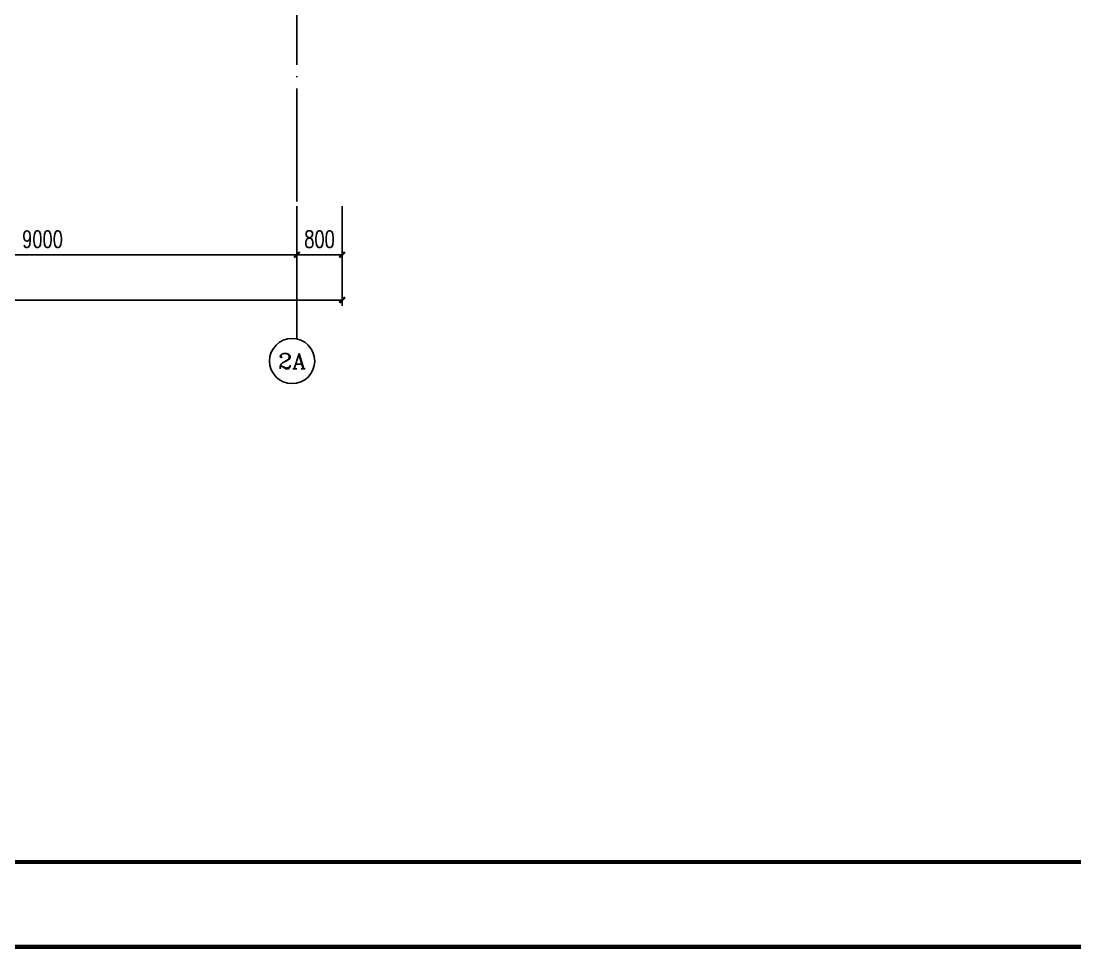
# Model space of a CAD drawing. Extents: x -1396510 to 1250330, y -1892470 to 1623980.
# Drawn here: x 397096 to 415739, y -816618 to -800206 of the extents above; entities that cross this region are included whole.
import ezdxf
from ezdxf.enums import TextEntityAlignment as Align

# ---------------------------------------------------------------- set-up
doc = ezdxf.new("R2010")
doc.units = 0
doc.header["$LTSCALE"] = 1000
doc.header["$MEASUREMENT"] = 0
doc.linetypes.add('DOTE', pattern=[2.4200000000000004, 2, -0.2, 0.02, -0.2])
doc.layers.get('Defpoints').update_dxf_attribs({"color": 210})
for name, color, linetype in [('0-cxFrame', 155, 'Continuous'), ('A-AXIS-D', 1, 'Continuous'), ('A-AXIS-DOTE', 14, 'DOTE')]:
    doc.layers.add(name, color=color, linetype=linetype)
doc.layers.add('0-cxText', color=131, linetype='Continuous', lineweight=25)
doc.layers.add('A-云线2', color=3, linetype='Continuous', plot=False)
doc.styles.add('_TCH_AXIS', font='COMPLEX', dxfattribs={"bigfont": 'GBCBIG'})
doc.styles.add('_TCH_DIM_T3', font='SIMPLEX', dxfattribs={"width": 0.7058823529411765, "bigfont": 'GBCBIG'})
doc.styles.add('cx_tuming', font='simhei.ttf')
doc.styles.add('cx_tuqian1', font='')
doc.styles.add('黑体', font='simhei.ttf', dxfattribs={"height": 12})
doc.styles.get('cx_tuqian1').set_extended_font_data('SimSun')
doc.dimstyles.new('_TCH_ARCH&&100', dxfattribs={"dimtxt": 297.5, "dimasz": 100, "dimexe": 100, "dimexo": 100, "dimgap": 126.25, "dimtad": 1, "dimdec": 0, "dimzin": 0, "dimdsep": 46, "dimtxsty": '_TCH_DIM_T3', "dimblk": 'ARCHTICK', "dimcen": 0.09, "dimclrt": 7, "dimazin": 2, "dimtfac": 1, "dimtdec": 0, "dimtix": 1, "dimtmove": 2, "dimatfit": 3, "dimfxl": 0, "dimtolj": 1, "dimtzin": 0, "dimarcsym": 0})

# ---------------------------------------------------------------- blocks, each defined once
blk = doc.blocks.new('_ArchTick')
at = {"color": 0, "linetype": 'ByBlock', "const_width": 0.4}
blk.add_lwpolyline([(-0.5, -0.5), (0.5, 0.5)], dxfattribs=at)
blk = doc.blocks.new('*D5763')
at = {"layer": 'A-AXIS-D', "color": 0, "lineweight": -2, "transparency": 16777216}
for p, q in [((147300.0000002569, -86849.99999618344), (147300.0000002569, -87809.99999971414)), ((156300.0000002569, -86849.99999618344), (156300.0000002569, -87809.99999971414)), ((147300.0000002569, -87709.99999971414), (156300.0000002569, -87709.99999971414))]:
    blk.add_line(p, q, dxfattribs=at)
at = {"layer": 'Defpoints', "color": 0, "transparency": 16777216}
for p in [(147300.0000002569, -86749.99999618344), (156300.0000002569, -86749.99999618344), (156300.0000002569, -87709.99999971414)]:
    blk.add_point(p, dxfattribs=at)
at = {"layer": 'A-AXIS-D', "color": 0, "lineweight": -2, "transparency": 16777216, "xscale": 100, "yscale": 100, "zscale": 100, "rotation": 180}
blk.add_blockref('_ArchTick', (147300.0000002569, -87709.99999971414), dxfattribs=at)
at = {"layer": 'A-AXIS-D', "color": 0, "lineweight": -2, "transparency": 16777216, "xscale": 100, "yscale": 100, "zscale": 100}
blk.add_blockref('_ArchTick', (156300.0000002569, -87709.99999971414), dxfattribs=at)
at = {"layer": 'A-AXIS-D', "color": 7, "transparency": 16777216, "insert": (151800.0000002569, -87434.99999971414), "char_height": 297.5, "attachment_point": 5, "style": '_TCH_DIM_T3'}
blk.add_mtext('\\A1;9000', dxfattribs=at)
blk = doc.blocks.new('*D5764')
at = {"layer": 'A-AXIS-D', "color": 0, "lineweight": -2, "transparency": 16777216}
for p, q in [((156300.0000002569, -86849.99999618344), (156300.0000002569, -87809.99999971414)), ((157100.0000036263, -86849.99999618344), (157100.0000036263, -87809.99999971414)), ((156300.0000002569, -87709.99999971414), (157100.0000036263, -87709.99999971414))]:
    blk.add_line(p, q, dxfattribs=at)
at = {"layer": 'Defpoints', "color": 0, "transparency": 16777216}
for p in [(156300.0000002569, -86749.99999618344), (157100.0000036263, -86749.99999618344), (157100.0000036263, -87709.99999971414)]:
    blk.add_point(p, dxfattribs=at)
at = {"layer": 'A-AXIS-D', "color": 0, "lineweight": -2, "transparency": 16777216, "xscale": 100, "yscale": 100, "zscale": 100, "rotation": 180}
blk.add_blockref('_ArchTick', (156300.0000002569, -87709.99999971414), dxfattribs=at)
at = {"layer": 'A-AXIS-D', "color": 0, "lineweight": -2, "transparency": 16777216, "xscale": 100, "yscale": 100, "zscale": 100}
blk.add_blockref('_ArchTick', (157100.0000036263, -87709.99999971414), dxfattribs=at)
at = {"layer": 'A-AXIS-D', "color": 7, "transparency": 16777216, "insert": (156700.0000019416, -87434.99999971414), "char_height": 297.5, "attachment_point": 5, "style": '_TCH_DIM_T3'}
blk.add_mtext('\\A1;800', dxfattribs=at)
blk = doc.blocks.new('*D5765')
at = {"layer": 'A-AXIS-D', "color": 0, "lineweight": -2, "transparency": 16777216}
for p, q in [((-899.999830644985, -86949.99999618344), (-899.9998306449851, -88609.99999971414)), ((157100.0000036263, -86949.99999618344), (157100.0000036263, -88609.99999971414)), ((-899.9998306449851, -88509.99999971414), (157100.0000036263, -88509.99999971414))]:
    blk.add_line(p, q, dxfattribs=at)
at = {"layer": 'Defpoints', "color": 0, "transparency": 16777216}
for p in [(-899.999830644985, -86849.99999618344), (157100.0000036263, -86849.99999618344), (157100.0000036263, -88509.99999971414)]:
    blk.add_point(p, dxfattribs=at)
at = {"layer": 'A-AXIS-D', "color": 0, "lineweight": -2, "transparency": 16777216, "xscale": 100, "yscale": 100, "zscale": 100, "rotation": 180}
blk.add_blockref('_ArchTick', (-899.9998306449851, -88509.99999971414), dxfattribs=at)
at = {"layer": 'A-AXIS-D', "color": 0, "lineweight": -2, "transparency": 16777216, "xscale": 100, "yscale": 100, "zscale": 100}
blk.add_blockref('_ArchTick', (157100.0000036263, -88509.99999971414), dxfattribs=at)
at = {"layer": 'A-AXIS-D', "color": 7, "transparency": 16777216, "insert": (78100.00008649068, -88234.99999971414), "char_height": 297.5, "attachment_point": 5, "style": '_TCH_DIM_T3'}
blk.add_mtext('\\A1;158000', dxfattribs=at)
blk = doc.blocks.new('TK22.A0+1 L(Dragon)')
at = {"layer": '0-cxFrame', "color": 7, "const_width": 0.5}
blk.add_lwpolyline([(0, 0), (-1485, 0), (-1485, 841), (0, 841)], close=True, dxfattribs=at)
at = {"layer": '0-cxFrame', "const_width": 0.5}
blk.add_lwpolyline([(-80, 10), (-1465, 10), (-1465, 831), (-80, 831)], close=True, dxfattribs=at)
at = {"style": '黑体', "flags": 4}
blk.add_attdef('图幅', text='', height=3.3, dxfattribs=at).set_placement((-40, 3), align=Align.RIGHT)
at = {"layer": '0-cxText', "flags": 4}
for tag, height, style, p in [('建设单位', 3.5, 'cx_tuming', (-45, 240)), ('项目名称', 3.5, 'cx_tuming', (-45, 210)), ('子项名称', 3.5, 'cx_tuming', (-45, 180)), ('工程编号', 3.3, 'cx_tuqian1', (-35, 165)), ('图名1', 3.5, 'cx_tuming', (-45, 87)), ('图名2', 3.5, 'cx_tuming', (-45, 79)), ('图名3', 3.5, 'cx_tuming', (-45, 71)), ('出图日期', 3.3, 'cx_tuqian1', (-39, 60)), ('专业', 3.3, 'cx_tuqian1', (-55, 52)), ('版次', 3.3, 'cx_tuqian1', (-20, 44)), ('图号', 3.3, 'cx_tuqian1', (-55, 44))]:
    blk.add_attdef(tag, text='', height=height, dxfattribs=dict(at, style=style)).set_placement(p, align=Align.MIDDLE)
at = {"layer": 'Defpoints', "color": 6, "flags": 4}
for tag, height, style, p in [('tufu', 3.3, '黑体', (-12, 12)), ('dwfname', 4, 'cx_tuqian1', (-80, 3))]:
    blk.add_attdef(tag, text='', height=height, dxfattribs=dict(at, style=style)).set_placement(p, align=Align.RIGHT)
blk = doc.blocks.new('世赫2#厂房一层0821')
at = {"layer": 'A-AXIS-D'}
blk.add_circle((156215.0975230806, -89588.86730921874), 400, dxfattribs=at)
at = {"layer": 'A-AXIS-DOTE', "color": 8}
blk.add_line((156300.0000002569, -89188.86730921874), (156300.0000002572, 6366.132690781262), dxfattribs=at)
at = {"layer": 'A-AXIS-D', "color": 7, "style": '_TCH_AXIS'}
blk.add_text('2A', height=270.8642225464687, dxfattribs=at).set_placement((155970.0298931576, -89724.29942049197), (156460.1651530036, -89724.29942049197), align=Align.FIT)
at = {"layer": 'A-AXIS-D'}
for base, p1, p2, picture, middle in [((157100.0000036263, -88509.99999971414), (-899.999830644985, -86849.99999618344), (157100.0000036263, -86849.99999618344), '*D5765', (78100.00008649068, -88234.99999971414)), ((156300.0000002569, -87709.99999971414), (147300.0000002569, -86749.99999618344), (156300.0000002569, -86749.99999618344), '*D5763', (151800.0000002569, -87434.99999971414)), ((157100.0000036263, -87709.99999971414), (156300.0000002569, -86749.99999618344), (157100.0000036263, -86749.99999618344), '*D5764', (156700.0000019416, -87434.99999971414))]:
    dim = blk.add_linear_dim(base=base, p1=p1, p2=p2, angle=0, dimstyle='_TCH_ARCH&&100', dxfattribs=at)
    dim.commit()
    dim.dimension.update_dxf_attribs({"geometry": picture, "text_midpoint": middle, "dimtype": 161})

msp = doc.modelspace()

# ---------------------------------------------------------------- block references
at = {"layer": '0-cxFrame', "xscale": 150, "yscale": 150, "zscale": 150}
msp.add_blockref('TK22.A0+1 L(Dragon)', (434345, -816580), dxfattribs=at)
at = {"layer": 'A-云线2'}
msp.add_blockref('世赫2#厂房一层0821', (245675.8154678344, -716630.0000038166), dxfattribs=at)

doc.saveas('drawing.dxf')
